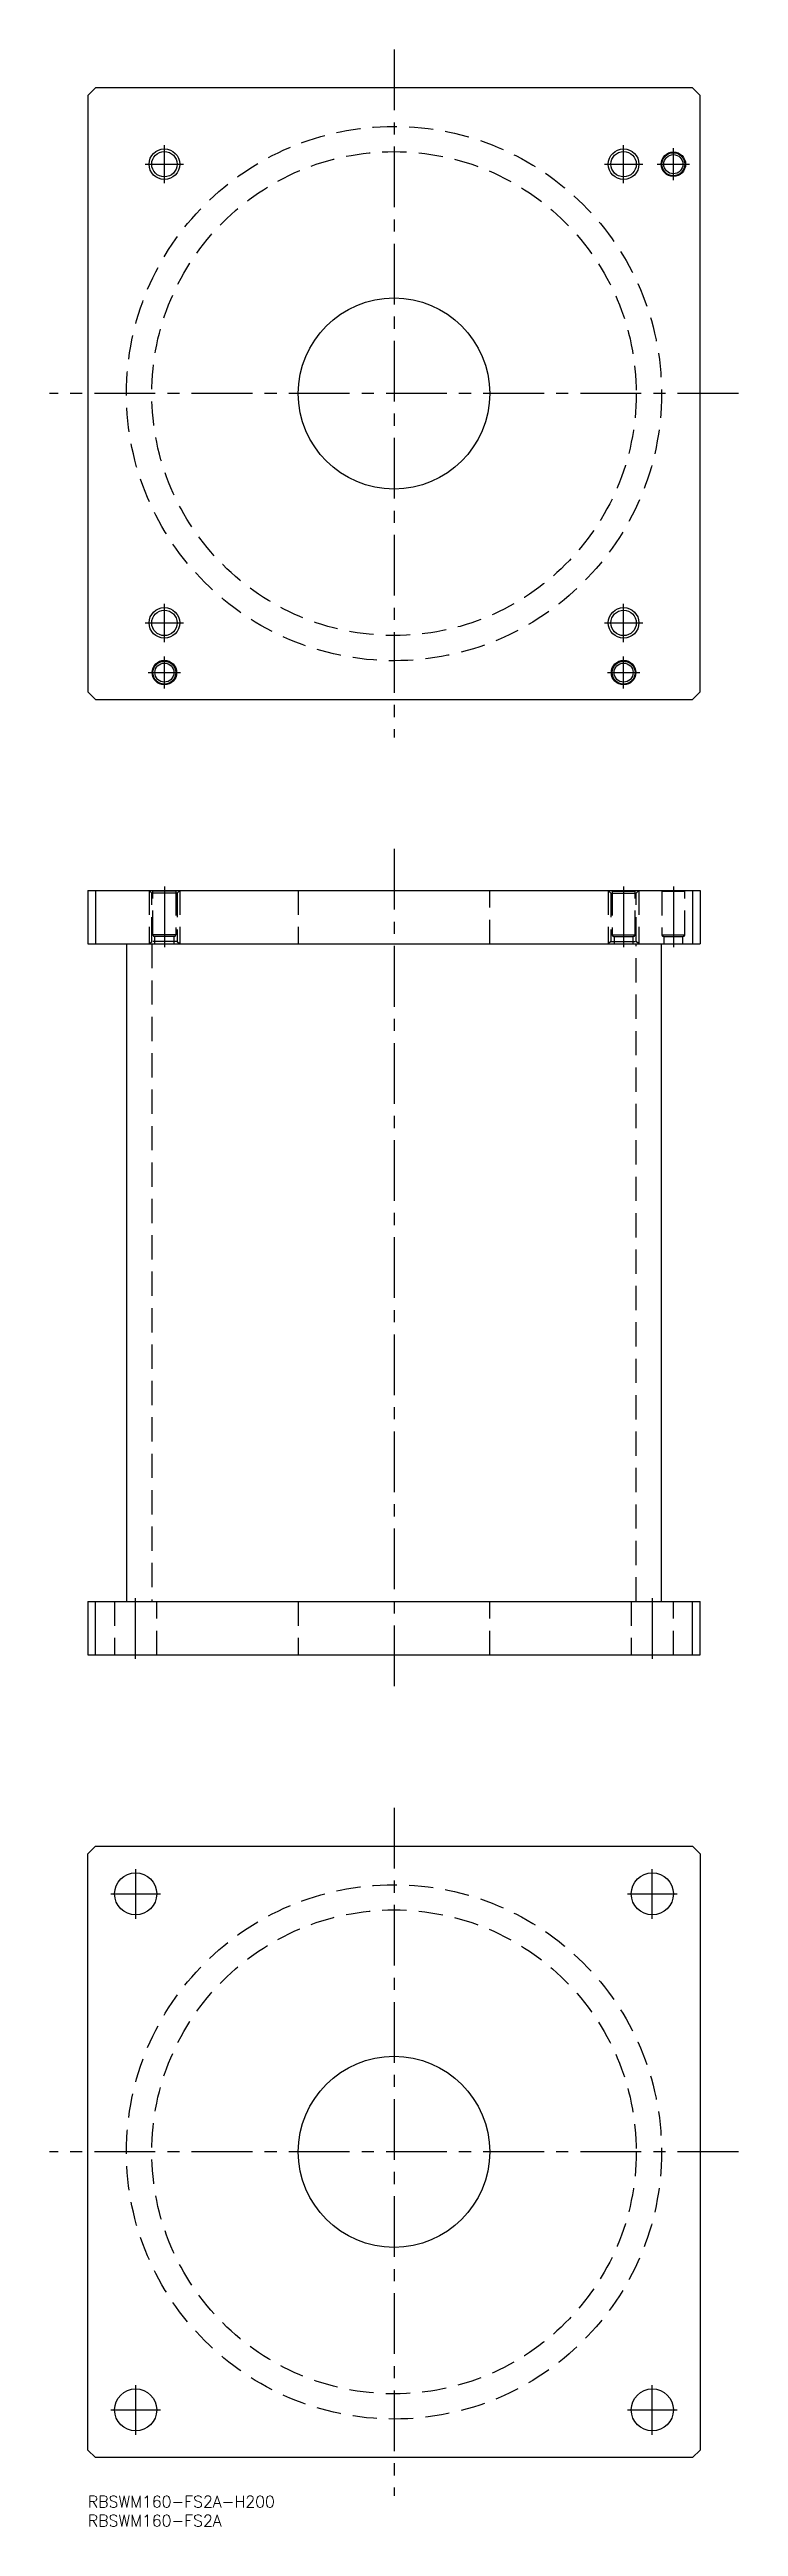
# Model space of a CAD drawing. Extents: x -10 to 170, y -8 to 640.
import ezdxf

# ---------------------------------------------------------------- set-up
doc = ezdxf.new("R2010")
doc.units = 0
doc.header["$LTSCALE"] = 0.5
doc.linetypes.add('CENTER', pattern=[50.8, 31.75, -6.35, 6.35, -6.35])
doc.linetypes.add('DASHED', pattern=[19.05, 12.7, -6.35])
for name, color, linetype in [('MSM_CENTER', 1, 'CENTER'), ('MSM_CONTINUOUS', 7, 'CONTINUOUS'), ('MSM_DASHED', 4, 'DASHED'), ('MSM_NARROW', 5, 'CONTINUOUS'), ('MSM_PART_NUMBER', 7, 'CONTINUOUS')]:
    doc.layers.add(name, color=color, linetype=linetype)
doc.styles.get("Standard").update_dxf_attribs({"font": 'txt.shx', "height": 3, "bigfont": 'bigfont.shx'})

msp = doc.modelspace()

# ---------------------------------------------------------------- linework, layer by layer
at = {"layer": 'MSM_CENTER'}
for p, q in [((80, 640), (80, 460)), ((15, 610), (25, 610)), ((20, 605), (20, 615)), ((135, 610), (145, 610)), ((140, 605), (140, 615)), ((148.8, 610), (157.2, 610)), ((153, 605.8), (153, 614.2)), ((170, 550), (-10, 550)), ((20, 485), (20, 495)), ((140, 485), (140, 495)), ((15, 490), (25, 490)), ((135, 490), (145, 490)), ((20, 472.8), (20, 481.2)), ((140, 472.8), (140, 481.2)), ((15.8, 477), (24.2, 477)), ((135.8, 477), (144.2, 477)), ((80, 430.8738), (80, 210.8738)), ((20, 421), (20, 405)), ((140, 421), (140, 405)), ((153, 421), (153, 405)), ((12.4749, 219), (12.4749, 235)), ((147.5251, 219), (147.5251, 235)), ((80, 180), (80, 0)), ((12.5, 151), (12.5, 164)), ((147.5, 151), (147.5, 164)), ((6, 157.5), (19, 157.5)), ((141, 157.5), (154, 157.5)), ((170, 90), (-10, 90)), ((12.5, 16), (12.5, 29)), ((147.5, 16), (147.5, 29)), ((6, 22.5), (19, 22.5)), ((141, 22.5), (154, 22.5))]:
    msp.add_line(p, q, dxfattribs=at)
at = {"layer": 'MSM_CONTINUOUS'}
for p, q in [((2, 630), (0, 628)), ((158, 630), (2, 630)), ((160, 628), (158, 630)), ((0, 628), (0, 472)), ((160, 472), (160, 628)), ((0, 472), (2, 470)), ((2, 470), (158, 470)), ((158, 470), (160, 472)), ((0, 420), (158, 420)), ((0, 420), (0, 406)), ((2, 420), (2, 406)), ((158, 420), (158, 406)), ((158, 420), (160, 420)), ((160, 420), (160, 406)), ((0, 406), (160, 406)), ((10.1, 406), (10.1, 234)), ((149.9, 234), (149.9, 406)), ((0, 234), (160, 234)), ((0, 234), (0, 220)), ((2, 220), (2, 234)), ((158, 220), (158, 234)), ((160, 220), (160, 234)), ((0, 220), (160, 220)), ((0, 168), (2, 170)), ((2, 170), (158, 170)), ((158, 170), (160, 168)), ((0, 12), (0, 168)), ((160, 168), (160, 12)), ((2, 10), (0, 12)), ((158, 10), (2, 10)), ((160, 12), (158, 10))]:
    msp.add_line(p, q, dxfattribs=at)
for centre, radius in [((20, 610), 3.3235), ((140, 610), 3.3235), ((153, 610), 3.2), ((153, 610), 3), ((153, 610), 2.5), ((80, 550), 25), ((20, 490), 3.3235), ((140, 490), 3.3235), ((20, 477), 3.2), ((20, 477), 3), ((140, 477), 3.2), ((140, 477), 3), ((20, 477), 2.5), ((140, 477), 2.5), ((12.5, 157.5), 5.5), ((147.5, 157.5), 5.5), ((80, 90), 25), ((12.5, 22.5), 5.5), ((147.5, 22.5), 5.5)]:
    msp.add_circle(centre, radius, dxfattribs=at)
at = {"layer": 'MSM_DASHED'}
for p, q in [((16.6765, 419.3235), (16, 420)), ((16, 420), (16, 406)), ((23.3235, 419.3235), (16.6765, 419.3235)), ((16.6765, 406.6765), (16.6765, 419.3235)), ((17, 419.8), (16.8, 420)), ((23, 419.8), (17, 419.8)), ((17, 408.4), (17, 419.8)), ((23.2, 420), (23, 419.8)), ((23, 419.8), (23, 408.4)), ((24, 420), (23.3235, 419.3235)), ((23.3235, 419.3235), (23.3235, 406.6765)), ((24, 420), (24, 406)), ((55, 420), (55, 406)), ((105, 406), (105, 420)), ((136, 420), (136.6765, 419.3235)), ((136, 420), (136, 406)), ((136.6765, 419.3235), (143.3235, 419.3235)), ((136.6765, 419.3235), (136.6765, 406.6765)), ((136.8, 420), (137, 419.8)), ((137, 419.8), (143, 419.8)), ((137, 419.8), (137, 408.4)), ((143, 419.8), (143.2, 420)), ((143, 408.4), (143, 419.8)), ((143.3235, 419.3235), (144, 420)), ((143.3235, 406.6765), (143.3235, 419.3235)), ((144, 420), (144, 406)), ((149.8, 420), (150, 419.8)), ((150, 419.8), (156, 419.8)), ((150, 419.8), (150, 408.4)), ((156, 419.8), (156.2, 420)), ((156, 408.4), (156, 419.8)), ((23, 408.4), (17, 408.4)), ((137, 408.4), (143, 408.4)), ((150, 408.4), (156, 408.4)), ((16, 406), (16.6765, 406.6765)), ((23.3235, 406.6765), (16.6765, 406.6765)), ((16.7, 406), (16.7, 234)), ((22.6, 408), (17.4, 408)), ((17.5, 406), (17.5, 408)), ((22.5, 408), (22.5, 406)), ((23.3235, 406.6765), (24, 406)), ((136.6765, 406.6765), (136, 406)), ((136.6765, 406.6765), (143.3235, 406.6765)), ((137.4, 408), (142.6, 408)), ((137.5, 408), (137.5, 406)), ((142.5, 406), (142.5, 408)), ((143.3, 234), (143.3, 406)), ((144, 406), (143.3235, 406.6765)), ((150.4, 408), (155.6, 408)), ((150.5, 408), (150.5, 406)), ((155.5, 406), (155.5, 408)), ((7, 234), (7, 220)), ((18, 220), (18, 234)), ((55, 234), (55, 220)), ((105, 220), (105, 234)), ((142, 234), (142, 220)), ((153, 220), (153, 234))]:
    msp.add_line(p, q, dxfattribs=at)
for centre, radius in [((80, 550), 69.9), ((80, 550), 63.3), ((80, 90), 69.9), ((80, 90), 63.3)]:
    msp.add_circle(centre, radius, dxfattribs=at)
for centre, start, end in [((17.4, 408.4), 180, 270), ((22.6, 408.4), 270, 0), ((137.4, 408.4), 180, 270), ((142.6, 408.4), 270, 0), ((150.4, 408.4), 180, 270), ((155.6, 408.4), 270, 0)]:
    msp.add_arc(centre, 0.4, start, end, dxfattribs=at)
at = {"layer": 'MSM_NARROW'}
for centre in [(20, 610), (140, 610), (20, 490), (140, 490)]:
    msp.add_circle(centre, 4, dxfattribs=at)

# ---------------------------------------------------------------- texts
at = {"layer": 'MSM_PART_NUMBER'}
for s, p in [('RBSWM160-FS2A-H200', (0, -3)), ('RBSWM160-FS2A', (0, -8))]:
    msp.add_text(s, height=3, dxfattribs=at).set_placement(p)

doc.saveas('drawing.dxf')
